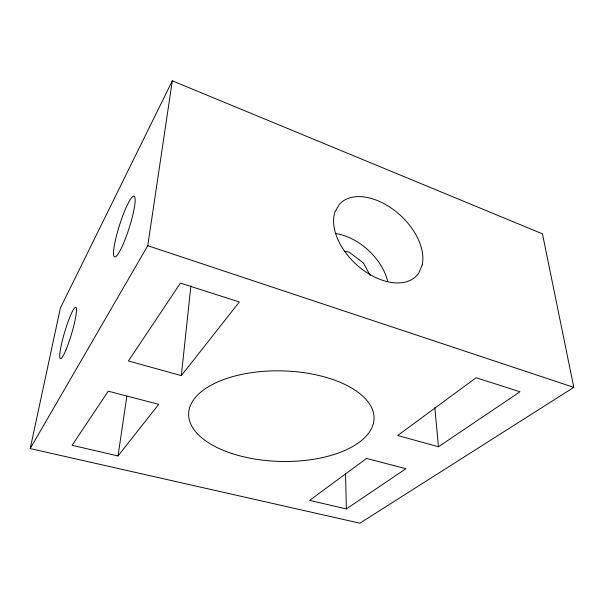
<?xml version="1.0" encoding="UTF-8"?>
<svg xmlns="http://www.w3.org/2000/svg" width="604" height="604" viewBox="0 0 604 604"><rect width="100%" height="100%" fill="white"/><g stroke="black" fill="none" stroke-linecap="round" stroke-linejoin="round"><path stroke-width="0.91" d="M181.321 375.628L239.358 301.97L180.437 283.117L128.425 360.988L181.321 375.628L190.917 285.745M30.2 448.583L147.761 245.707L172.314 80.808L542.46 233.846L573.8 387.353L359.886 523.192L30.2 448.583L60.37 308.078L172.314 80.808M118.037 455.952L158.709 404.333L108.252 391.196L72.118 445.299L118.037 455.952L126.832 396.383M346.349 508.923L405.941 468.712L366.53 458.451L309.58 500.391L346.349 508.923L345.541 473.143M438.466 446.764L519.984 391.769L476.126 377.734L397.704 435.492L438.466 446.764L434.82 407.496M344.544 251.264L349.052 252.087L363.351 262.921L370.222 275.507M147.761 245.707L573.8 387.353M335.907 233.567A49.815 33.16 42.8 0 1 387.776 281.63M422.234 264.869L418.806 273.038A52.608 33.001 42.8 0 1 363.283 270.147A52.608 33.001 42.8 0 1 334.978 211.944L339.373 204.311A52.608 33.001 42.8 0 1 393.257 209.482A52.608 33.001 42.8 0 1 422.234 264.869M231.823 453.476A92.729 45.292 1.5 0 0 373.974 419.818A92.729 45.292 1.5 0 0 238.233 375.197A92.729 45.292 1.5 0 0 231.823 453.476M123.375 243.684A31.899 5.021 -72.3 0 0 134.201 196.164A31.899 5.021 -72.3 0 0 115.53 239.652A31.899 5.021 -72.3 0 0 123.375 243.684M65.859 350.146A26.818 3.556 -73.4 0 0 76.225 307.821A26.818 3.556 -73.4 0 0 62.235 341.034A26.818 3.556 -73.4 0 0 65.859 350.146"/></g></svg>
